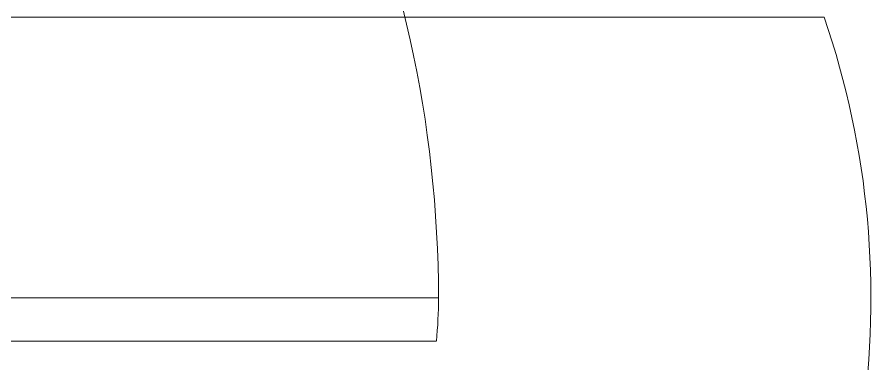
# Paper-space layout 'Presentación1' of a CAD drawing. Header units: millimetres. Extents: x 455 to 3402, y 15 to 1454.
# Drawn here: x 3389.17 to 3402.33, y 1348.95 to 1354.29 of the extents above; entities that cross this region are included whole.
import ezdxf

# ---------------------------------------------------------------- set-up
doc = ezdxf.new("R2010")
doc.units = ezdxf.units.MM

psp = doc.layouts.new('Presentación1')

# ---------------------------------------------------------------- linework, layer by layer
at = {"color": 7, "linetype": 'Continuous', "lineweight": 15}
for p, q in [((3401.609, 1354.286, -679.023), (3382.33, 1354.286, -679.023)), ((3401.609, 1354.286, -679.023), (3382.33, 1354.286, -679.023)), ((3395.663, 1349.962, -679.023), (3381.821, 1349.962, -679.023)), ((3395.663, 1349.962, -679.023), (3381.821, 1349.962, -679.023)), ((3395.63, 1349.295, -679.023), (3380.33, 1349.295, -679.023)), ((3395.63, 1349.295, -679.023), (3380.33, 1349.295, -679.023)), ((3395.63, 1349.295, -679.023), (3380.663, 1349.295, -679.023)), ((3381.33, 1349.295, -679.023), (3395.63, 1349.295, -679.023))]:
    psp.add_line(p, q, dxfattribs=at)
for centre, radius, start, end in [((3377.33, 1349.962, -679.023), 18.333, 0, 49.7858), ((3377.33, 1349.962, -679.023), 18.333, 0, 49.7858), ((3377.33, 1349.962, -679.023), 18.333, 0, 49.7858), ((3377.33, 1349.962, -679.023), 18.333, 0, 49.7858), ((3377.33, 1349.962, -679.023), 18.333, 0, 49.7858), ((3377.33, 1349.962, -679.023), 18.333, 0, 49.7858), ((3377.33, 1349.962, -679.023), 18.333, 0, 49.7858), ((3377.33, 1349.962, -679.023), 18.333, 0, 49.7858), ((3377.33, 1349.962, -679.023), 18.333, 0, 49.7858), ((3377.33, 1349.962, -679.023), 18.333, 0, 49.7858), ((3377.33, 1349.962, -679.023), 18.333, 0, 49.7858), ((3388.997, 1349.962, -679.023), 13.333, 270, 18.9246), ((3388.997, 1349.962, -679.023), 13.333, 270, 18.9246), ((3388.997, 1349.962, -679.023), 6.667, 354.2608, 0), ((3388.997, 1349.962, -679.023), 6.667, 354.2608, 0), ((3388.997, 1349.962, -679.023), 6.667, 354.2608, 0), ((3388.997, 1349.962, -679.023), 6.667, 354.2608, 0), ((3388.997, 1349.962, -679.023), 6.667, 354.2608, 0), ((3388.997, 1349.962, -679.023), 6.667, 354.2608, 0), ((3388.997, 1349.962, -679.023), 6.667, 354.2608, 0), ((3388.997, 1349.962, -679.023), 6.667, 354.2608, 0), ((3388.997, 1349.962, -679.023), 6.667, 354.2608, 0), ((3388.997, 1349.962, -679.023), 6.667, 354.2608, 0), ((3388.997, 1349.962, -679.023), 6.667, 354.2608, 0)]:
    psp.add_arc(centre, radius, start, end, dxfattribs=at)

doc.saveas('drawing.dxf')
